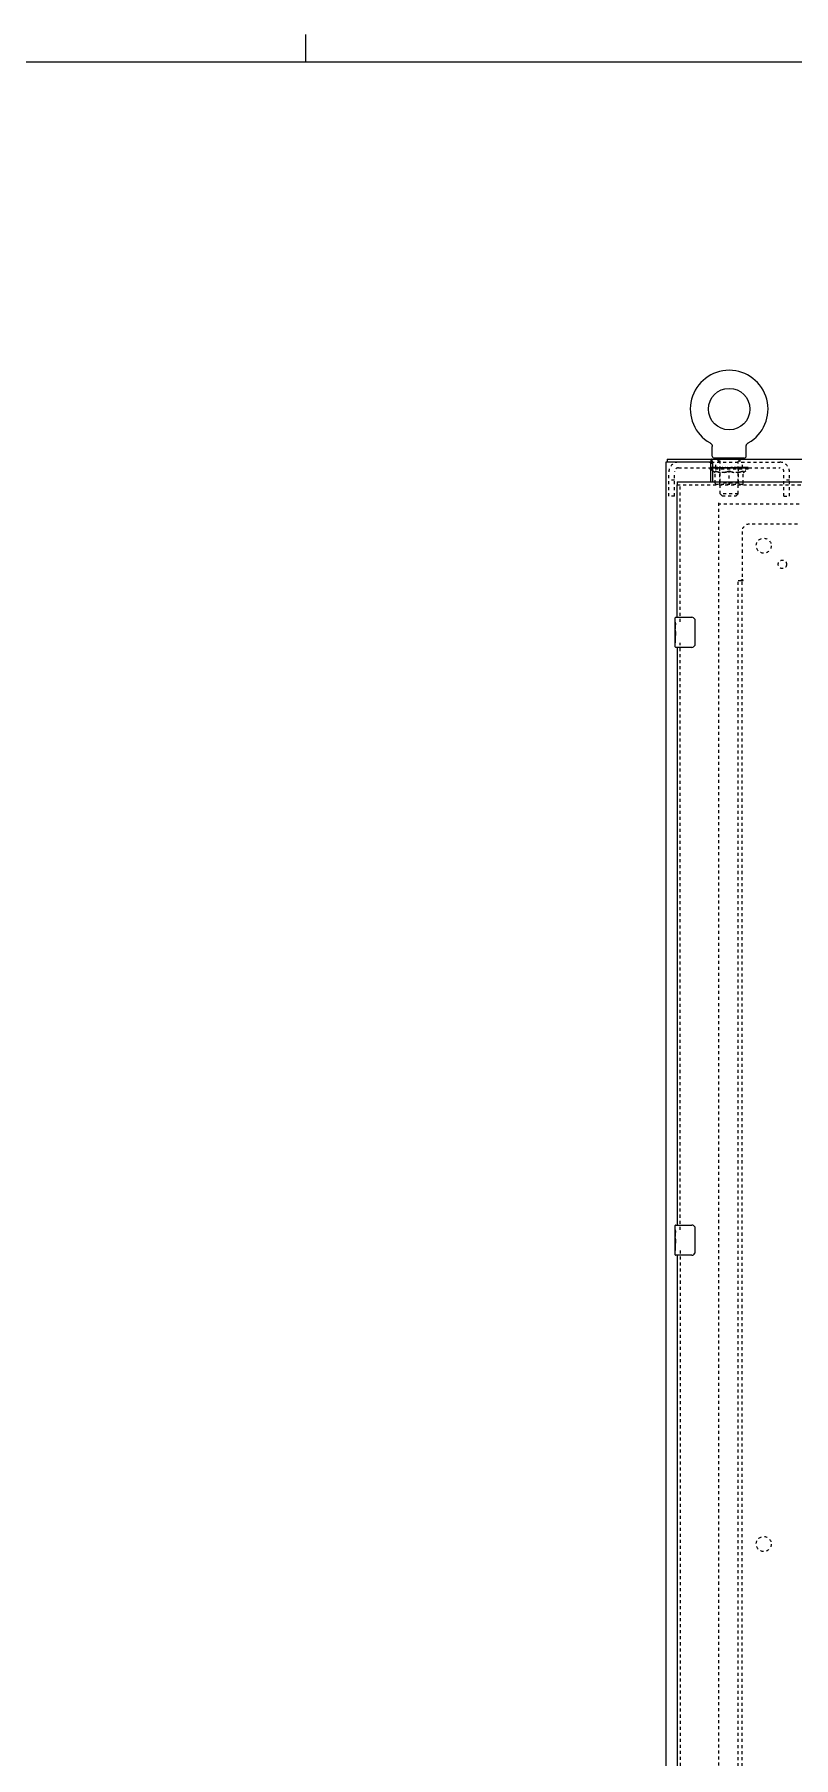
# Model space of a CAD drawing. Header units: inches. Extents: x -15 to 162, y -14 to 102.
# Drawn here: x 22.6 to 47.7, y 44.4 to 101.6 of the extents above; entities that cross this region are included whole.
import ezdxf
from ezdxf.enums import TextEntityAlignment as Align

# ---------------------------------------------------------------- set-up
doc = ezdxf.new("R2010")
doc.units = ezdxf.units.IN
doc.header["$MEASUREMENT"] = 0
doc.linetypes.add('HIDDEN', pattern=[0.2, 0.1, -0.1])
for name, color, linetype in [('ATTRIBUTE', 3, 'Continuous'), ('DEFAULT_2', 8, 'HIDDEN'), ('SECONDARY_OR_LEFT_DOOR_ASSEMBLY', 7, 'Continuous'), ('SUBPANEL', 7, 'Continuous'), ('TITLE BLOCK', 8, 'Continuous')]:
    doc.layers.add(name, color=color, linetype=linetype)

# ---------------------------------------------------------------- blocks, each defined once
blk = doc.blocks.new('*U15')
at = {"layer": 'TITLE BLOCK'}
for p, q in [((8.801, 0), (8.801, 0.176)), ((0, 0), (33.98, 0))]:
    blk.add_line(p, q, dxfattribs=at)
at = {"layer": 'ATTRIBUTE'}
for tag, height, p in [('DESDATE', 0.138, (29.855, -20.363)), ('DESCRIPTION1', 0.138, (29.029, -20.894)), ('DESCRIPTION2', 0.138, (29.029, -21.117)), ('SHEET', 0.22, (26.554, -21.287)), ('MACHNAME1', 0.138, (29.029, -21.614)), ('DRAWINGNUM', 0.22, (32.33, -21.7)), ('MACHNAME2', 0.138, (29.029, -21.837))]:
    blk.add_attdef(tag, text='', height=height, dxfattribs=at).set_placement(p, align=Align.MIDDLE)
blk.add_attdef('TOTAL', text='', height=0.22, dxfattribs=at).set_placement((26.554, -21.837), align=Align.MIDDLE_CENTER)
blk = doc.blocks.new('ENCLOSURE')
at = {"color": 7, "linetype": 'Continuous'}
for p, q in [((43.539, 87.491), (43.539, 87.387)), ((43.539, 87.491), (104.435, 87.491)), ((44.956, 88.03), (44.96, 88.027)), ((44.956, 88.03), (44.956, 88.03)), ((44.957, 88.029), (44.959, 88.028)), ((44.96, 88.027), (44.964, 88.024)), ((44.964, 88.024), (44.969, 88.021)), ((44.969, 88.021), (44.973, 88.018)), ((44.973, 88.018), (44.977, 88.015)), ((44.977, 88.015), (44.981, 88.012)), ((44.98, 88.012), (44.984, 88.008)), ((44.984, 88.009), (44.988, 88.005)), ((44.988, 88.005), (44.991, 88.001)), ((44.991, 88.001), (44.995, 87.997)), ((44.994, 87.387), (44.994, 87.491)), ((44.995, 87.997), (44.998, 87.993)), ((44.998, 87.994), (45.001, 87.989)), ((45.001, 87.99), (45.004, 87.985)), ((45.004, 87.985), (45.007, 87.981)), ((45.007, 87.981), (45.009, 87.977)), ((45.009, 87.977), (45.012, 87.972)), ((45.012, 87.972), (45.014, 87.968)), ((45.014, 87.968), (45.016, 87.963)), ((45.016, 87.963), (45.018, 87.958)), ((45.018, 87.958), (45.02, 87.954)), ((45.02, 87.954), (45.022, 87.949)), ((45.022, 87.949), (45.023, 87.944)), ((45.023, 87.944), (45.024, 87.939)), ((45.024, 87.939), (45.026, 87.934)), ((45.025, 87.934), (45.026, 87.929)), ((45.026, 87.929), (45.027, 87.924)), ((45.027, 87.924), (45.028, 87.919)), ((45.029, 87.59), (45.029, 87.905)), ((45.091, 87.521), (45.091, 87.491)), ((46.091, 87.521), (45.091, 87.521)), ((46.091, 87.521), (46.091, 87.491)), ((46.154, 87.919), (46.155, 87.924)), ((46.154, 87.914), (46.154, 87.919)), ((46.154, 87.909), (46.154, 87.914)), ((46.154, 87.909), (46.154, 87.914)), ((46.154, 87.905), (46.154, 87.909)), ((46.154, 87.59), (46.154, 87.905)), ((46.155, 87.924), (46.156, 87.929)), ((46.156, 87.929), (46.157, 87.934)), ((46.157, 87.934), (46.158, 87.939)), ((46.158, 87.939), (46.159, 87.944)), ((46.159, 87.944), (46.161, 87.949)), ((46.161, 87.949), (46.162, 87.954)), ((46.162, 87.954), (46.164, 87.958)), ((46.164, 87.958), (46.166, 87.963)), ((46.166, 87.963), (46.168, 87.968)), ((46.168, 87.968), (46.171, 87.972)), ((46.17, 87.972), (46.173, 87.977)), ((46.173, 87.977), (46.176, 87.981)), ((46.176, 87.981), (46.178, 87.985)), ((46.178, 87.985), (46.181, 87.99)), ((46.181, 87.989), (46.184, 87.994)), ((46.184, 87.993), (46.188, 87.997)), ((46.188, 87.997), (46.191, 88.001)), ((46.191, 88.001), (46.194, 88.005)), ((46.194, 88.005), (46.198, 88.009)), ((46.198, 88.008), (46.202, 88.012)), ((46.202, 88.012), (46.206, 88.015)), ((46.206, 88.015), (46.21, 88.018)), ((46.209, 88.018), (46.214, 88.021)), ((46.214, 88.021), (46.218, 88.024)), ((46.218, 88.024), (46.222, 88.027)), ((46.218, 88.024), (46.219, 88.025)), ((46.222, 88.027), (46.226, 88.03)), ((46.224, 88.028), (46.225, 88.029)), ((46.226, 88.03), (46.226, 88.03)), ((44.987, 87.2), (45.04, 87.2)), ((44.987, 87.161), (45.04, 87.161)), ((45.04, 87.103), (44.987, 87.141)), ((45.04, 87.395), (45.04, 86.741))]:
    blk.add_line(p, q, dxfattribs=at)
at = {"color": 3, "linetype": 'Continuous'}
for p, q in [((43.487, 87.387), (43.487, 15.595)), ((44.994, 87.387), (43.487, 87.387)), ((44.987, 86.741), (44.987, 87.325))]:
    blk.add_line(p, q, dxfattribs=at)
at = {"color": 7, "linetype": 'Continuous'}
for points in [[(45.026, 87.441), (45.024, 87.446), (45.023, 87.451), (45.022, 87.456), (45.02, 87.461), (45.019, 87.466), (45.017, 87.47), (45.016, 87.474), (45.014, 87.477), (45.012, 87.48), (45.01, 87.483), (45.008, 87.486), (45.006, 87.488), (45.003, 87.489), (45.001, 87.49), (44.999, 87.491), (44.996, 87.491), (44.994, 87.491)], [(45.028, 87.919), (45.028, 87.914), (45.029, 87.909), (45.029, 87.905)], [(45.04, 87.395), (45.038, 87.397), (45.037, 87.4), (45.036, 87.403), (45.034, 87.407), (45.033, 87.411), (45.031, 87.416), (45.03, 87.42), (45.029, 87.425), (45.028, 87.431), (45.026, 87.441)]]:
    blk.add_lwpolyline(points, dxfattribs=at)
at = {"color": 3, "linetype": 'Continuous'}
for points in [[(45.01, 87.369), (45.009, 87.371), (45.008, 87.374), (45.007, 87.376), (45.006, 87.379), (45.004, 87.381), (45.003, 87.383), (45.001, 87.384), (45, 87.386), (44.998, 87.386), (44.997, 87.387), (44.995, 87.387), (44.994, 87.387)], [(45.04, 87.332), (45.038, 87.332), (45.035, 87.333), (45.033, 87.333), (45.031, 87.335), (45.029, 87.336), (45.027, 87.338), (45.025, 87.34), (45.023, 87.342), (45.022, 87.344), (45.02, 87.346), (45.019, 87.349), (45.017, 87.351), (45.016, 87.354), (45.015, 87.357), (45.013, 87.36), (45.012, 87.363), (45.01, 87.369)]]:
    blk.add_lwpolyline(points, dxfattribs=at)
at = {"color": 7, "linetype": 'Continuous'}
blk.add_circle((45.591, 89.149), 0.688, dxfattribs=at)
for centre, radius, start, end in [((45.591, 89.149), 1.288, 299.5053, 240.4947), ((45.098, 87.59), 0.069, 180, 265), ((46.085, 87.59), 0.069, 275, 0)]:
    blk.add_arc(centre, radius, start, end, dxfattribs=at)
at = {"color": 3, "linetype": 'Continuous'}
blk.add_arc((44.924, 87.325), 0.0625, 0, 90, dxfattribs=at)
at = {"layer": 'DEFAULT_2', "color": 8, "linetype": 'HIDDEN'}
for p, q in [((44.956, 88.03), (44.956, 88.03)), ((44.963, 88.025), (44.964, 88.024)), ((45.226, 87.431), (45.226, 87.511)), ((45.279, 87.521), (45.279, 87.491)), ((45.904, 87.521), (45.904, 87.491)), ((45.956, 87.431), (45.956, 87.511)), ((43.591, 86.262), (43.591, 87.07)), ((43.778, 86.262), (43.778, 87.07)), ((43.908, 87.2), (44.987, 87.2)), ((44.958, 87.161), (44.958, 87.207)), ((44.987, 87.141), (44.958, 87.161)), ((44.987, 87.161), (44.958, 87.161)), ((44.967, 87.201), (44.967, 87.207)), ((44.976, 87.198), (44.976, 87.201)), ((44.976, 87.198), (46.206, 87.198)), ((44.985, 87.198), (44.985, 87.201)), ((44.986, 87.198), (44.986, 87.201)), ((44.994, 87.387), (47.274, 87.387)), ((44.996, 87.201), (44.996, 87.207)), ((45.012, 87.198), (45.012, 87.201)), ((45.014, 87.198), (45.014, 87.201)), ((45.04, 87.2), (47.274, 87.2)), ((46.224, 87.161), (45.04, 87.161)), ((45.117, 87.049), (45.04, 87.103)), ((45.043, 87.201), (45.043, 87.207)), ((45.057, 87.198), (45.057, 87.201)), ((45.06, 87.198), (45.06, 87.201)), ((45.264, 87.201), (45.063, 87.201)), ((45.106, 87.201), (45.106, 87.207)), ((45.107, 87.198), (45.107, 87.201)), ((45.108, 87.198), (45.108, 87.201)), ((45.111, 87.198), (45.111, 87.201)), ((45.117, 87.049), (45.128, 87.049)), ((45.118, 87.198), (45.118, 87.201)), ((45.118, 87.198), (45.118, 87.201)), ((45.122, 87.198), (45.122, 87.201)), ((45.125, 87.198), (45.125, 87.202)), ((45.128, 86.686), (45.128, 87.093)), ((45.129, 87.198), (45.129, 87.201)), ((45.144, 87.198), (45.144, 87.201)), ((45.154, 87.2), (45.154, 87.387)), ((45.162, 87.198), (45.162, 87.203)), ((45.162, 87.198), (45.162, 87.201)), ((45.183, 87.198), (45.183, 87.201)), ((45.183, 87.198), (45.183, 87.201)), ((45.184, 87.201), (45.184, 87.207)), ((45.194, 87.198), (45.194, 87.201)), ((45.198, 87.198), (45.198, 87.201)), ((45.207, 87.198), (45.207, 87.201)), ((45.218, 87.198), (45.218, 87.205)), ((45.234, 87.198), (45.234, 87.201)), ((45.296, 87.421), (45.236, 87.421)), ((45.237, 87.198), (45.237, 87.201)), ((45.264, 87.198), (45.264, 87.201)), ((45.331, 87.201), (45.269, 87.201)), ((45.45, 87.049), (45.27, 87.049)), ((45.274, 87.201), (45.274, 87.207)), ((45.278, 86.689), (45.278, 87.158)), ((45.281, 87.198), (45.281, 87.201)), ((45.286, 87.198), (45.286, 87.201)), ((45.291, 86.34), (45.291, 87.411)), ((45.292, 87.198), (45.292, 87.206)), ((45.296, 87.198), (45.296, 87.201)), ((45.307, 87.198), (45.307, 87.201)), ((45.331, 87.198), (45.331, 87.201)), ((45.406, 87.201), (45.347, 87.201)), ((45.367, 87.198), (45.367, 87.201)), ((45.374, 87.201), (45.374, 87.207)), ((45.378, 87.198), (45.378, 87.201)), ((45.381, 87.198), (45.381, 87.207)), ((45.383, 87.198), (45.383, 87.201)), ((45.391, 87.198), (45.391, 87.201)), ((45.406, 87.198), (45.406, 87.201)), ((45.487, 87.201), (45.432, 87.201)), ((45.445, 87.198), (45.445, 87.201)), ((45.477, 87.201), (45.591, 87.207)), ((45.481, 87.201), (45.481, 87.207)), ((45.482, 87.207), (45.481, 87.207)), ((45.482, 87.201), (45.482, 87.207)), ((45.482, 87.198), (45.482, 87.201)), ((45.486, 87.198), (45.486, 87.201)), ((45.487, 87.198), (45.487, 87.201)), ((45.487, 87.198), (45.487, 87.201)), ((45.57, 87.201), (45.522, 87.201)), ((45.528, 87.198), (45.528, 87.201)), ((45.57, 87.198), (45.57, 87.201)), ((45.589, 87.201), (45.588, 87.201)), ((45.588, 87.198), (45.588, 87.201)), ((45.589, 87.198), (45.589, 87.201)), ((45.591, 87.201), (45.591, 87.207)), ((45.591, 86.649), (45.591, 87.093)), ((45.594, 87.198), (45.594, 87.201)), ((45.594, 87.198), (45.594, 87.201)), ((45.594, 87.201), (45.594, 87.201)), ((45.596, 87.201), (45.66, 87.201)), ((45.612, 87.198), (45.612, 87.201)), ((45.628, 87.201), (45.628, 87.205)), ((45.628, 87.205), (45.706, 87.201)), ((45.649, 87.201), (45.649, 87.204)), ((45.655, 87.198), (45.655, 87.201)), ((45.695, 87.198), (45.695, 87.201)), ((45.696, 87.198), (45.696, 87.201)), ((45.696, 87.201), (45.75, 87.201)), ((45.697, 87.198), (45.697, 87.201)), ((45.701, 87.201), (45.701, 87.207)), ((45.701, 87.201), (45.701, 87.207)), ((45.701, 87.207), (45.701, 87.207)), ((45.701, 87.198), (45.701, 87.201)), ((45.912, 87.049), (45.732, 87.049)), ((45.737, 87.198), (45.737, 87.201)), ((45.776, 87.198), (45.776, 87.201)), ((45.776, 87.201), (45.835, 87.201)), ((45.791, 87.198), (45.791, 87.201)), ((45.799, 87.198), (45.799, 87.201)), ((45.802, 87.198), (45.802, 87.207)), ((45.804, 87.198), (45.804, 87.201)), ((45.808, 87.201), (45.808, 87.207)), ((45.815, 87.198), (45.815, 87.201)), ((45.851, 87.198), (45.851, 87.201)), ((45.851, 87.201), (45.913, 87.201)), ((45.875, 87.198), (45.875, 87.201)), ((45.946, 87.421), (45.886, 87.421)), ((45.886, 87.198), (45.886, 87.201)), ((45.89, 87.198), (45.89, 87.206)), ((45.891, 86.34), (45.891, 87.411)), ((45.896, 87.198), (45.896, 87.201)), ((45.901, 87.198), (45.901, 87.201)), ((45.904, 86.689), (45.904, 87.158)), ((45.908, 87.201), (45.908, 87.207)), ((45.918, 87.198), (45.918, 87.201)), ((45.918, 87.201), (46.119, 87.201)), ((45.945, 87.198), (45.945, 87.201)), ((45.948, 87.198), (45.948, 87.201)), ((45.964, 87.198), (45.964, 87.205)), ((45.975, 87.198), (45.975, 87.201)), ((45.984, 87.198), (45.984, 87.201)), ((45.988, 87.198), (45.988, 87.201)), ((45.998, 87.201), (45.998, 87.207)), ((46, 87.198), (46, 87.201)), ((46, 87.198), (46, 87.201)), ((46.02, 87.198), (46.02, 87.203)), ((46.02, 87.198), (46.02, 87.201)), ((46.029, 87.2), (46.029, 87.387)), ((46.039, 87.198), (46.039, 87.201)), ((46.053, 87.198), (46.053, 87.201)), ((46.055, 86.686), (46.055, 87.093)), ((46.055, 87.049), (46.065, 87.049)), ((46.057, 87.198), (46.057, 87.202)), ((46.06, 87.198), (46.06, 87.201)), ((46.064, 87.198), (46.064, 87.201)), ((46.064, 87.198), (46.064, 87.201)), ((46.065, 87.049), (46.224, 87.161)), ((46.071, 87.198), (46.071, 87.201)), ((46.074, 87.198), (46.074, 87.201)), ((46.075, 87.198), (46.075, 87.201)), ((46.076, 87.201), (46.076, 87.207)), ((46.122, 87.198), (46.122, 87.201)), ((46.125, 87.198), (46.125, 87.201)), ((46.14, 87.201), (46.14, 87.207)), ((46.168, 87.198), (46.168, 87.201)), ((46.17, 87.198), (46.17, 87.201)), ((46.186, 87.201), (46.186, 87.207)), ((46.196, 87.198), (46.196, 87.201)), ((46.197, 87.198), (46.197, 87.201)), ((46.206, 87.198), (46.206, 87.201)), ((46.215, 87.201), (46.215, 87.207)), ((46.224, 87.161), (46.224, 87.207)), ((47.404, 86.262), (47.404, 87.07)), ((47.591, 86.262), (47.591, 87.07)), ((43.778, 86.792), (43.591, 86.792)), ((46.017, 86.649), (45.165, 86.649)), ((45.278, 86.689), (45.239, 86.649)), ((45.904, 86.689), (45.278, 86.689)), ((45.36, 86.271), (45.291, 86.34)), ((45.891, 86.34), (45.291, 86.34)), ((45.822, 86.271), (45.891, 86.34)), ((45.904, 86.689), (45.944, 86.649)), ((47.591, 86.792), (47.404, 86.792)), ((43.778, 86.262), (43.591, 86.262)), ((45.237, 86.043), (45.237, 16.939)), ((71.716, 85.991), (45.237, 85.991)), ((45.36, 86.271), (45.822, 86.271)), ((47.404, 86.262), (47.591, 86.262))]:
    blk.add_line(p, q, dxfattribs=at)
for points in [[(45.128, 87.093), (45.153, 87.083), (45.179, 87.074), (45.204, 87.066), (45.228, 87.059), (45.253, 87.054), (45.277, 87.049)], [(45.27, 87.049), (45.247, 87.054), (45.223, 87.06), (45.2, 87.066), (45.176, 87.074), (45.152, 87.082), (45.128, 87.092)], [(45.44, 87.049), (45.465, 87.054), (45.49, 87.059), (45.515, 87.066), (45.54, 87.074), (45.565, 87.083), (45.591, 87.093)], [(45.591, 87.091), (45.567, 87.082), (45.543, 87.073), (45.519, 87.066), (45.496, 87.059), (45.473, 87.054), (45.45, 87.049)], [(45.591, 87.093), (45.617, 87.083), (45.643, 87.074), (45.668, 87.066), (45.693, 87.059), (45.717, 87.054), (45.742, 87.049)], [(45.732, 87.049), (45.709, 87.054), (45.686, 87.059), (45.662, 87.066), (45.639, 87.073), (45.615, 87.082), (45.591, 87.091)], [(45.905, 87.049), (45.929, 87.054), (45.954, 87.059), (45.979, 87.066), (46.004, 87.074), (46.029, 87.083), (46.055, 87.093)], [(46.055, 87.092), (46.03, 87.082), (46.006, 87.074), (45.982, 87.066), (45.959, 87.059), (45.935, 87.054), (45.912, 87.049)]]:
    blk.add_lwpolyline(points, dxfattribs=at)
for centre, radius, start, end in [((45.098, 87.59), 0.069, 265, 270), ((45.216, 87.511), 0.01, 0, 90), ((45.966, 87.511), 0.01, 90, 180), ((46.085, 87.59), 0.069, 270, 275), ((43.908, 87.07), 0.317, 90, 180), ((43.908, 87.07), 0.13, 90, 180), ((45.236, 87.431), 0.01, 180, 270), ((45.239, 87.158), 0.0398, 0, 90), ((45.281, 87.411), 0.01, 0, 90), ((45.901, 87.411), 0.01, 90, 180), ((45.944, 87.158), 0.0398, 90, 180), ((45.946, 87.431), 0.01, 270, 0), ((47.274, 87.07), 0.317, 0, 90), ((47.274, 87.07), 0.13, 0, 90), ((45.165, 86.686), 0.0371, 180, 270), ((46.017, 86.686), 0.0371, 270, 0)]:
    blk.add_arc(centre, radius, start, end, dxfattribs=at)
for centre, major_axis, ratio, start_param, end_param in [((45.591, 87.207), (0.633, 0.007), 0.05963, 2.96643, 3.140963), ((44.938, 87.196), (0.198, 0), 0.060556, 6.713838, 7.753689), ((45.591, 87.207), (0.633, 0), 0.060556, 3.141593, 3.316126), ((44.938, 87.189), (0.198, 0.002), 0.05963, 1.376596, 1.469874), ((45.591, 87.207), (0.633, 0.013), 0.05688, 9.07453, 9.249063), ((44.914, 87.196), (0.198, 0.002), 0.05963, 6.538676, 7.578526), ((44.982, 87.196), (0.198, -0.002), 0.05963, 6.889, 7.928851), ((45.591, 87.207), (0.633, -0.007), 0.05963, 3.316755, 3.491288), ((44.982, 87.189), (0.198, 0), 0.060556, 1.551758, 1.645036), ((44.914, 87.189), (0.198, 0.004), 0.05688, 1.20151, 1.294789), ((44.983, 87.191), (0.164, 0.002), 0.05963, 7.348414, 7.897461), ((44.964, 87.191), (0.164, 0.003), 0.05688, 7.173328, 7.722375), ((45.022, 87.191), (0.164, 0), 0.060556, 7.523576, 8.072623), ((45.591, 87.207), (0.633, 0.019), 0.052395, 8.899588, 9.074121), ((44.91, 87.196), (0.198, 0.004), 0.05688, 6.36359, 7.403441), ((45.045, 87.196), (0.198, -0.004), 0.05688, 7.064085, 8.103936), ((45.591, 87.207), (0.633, -0.013), 0.05688, 3.49184, 3.666373), ((45.045, 87.189), (0.198, -0.002), 0.05963, 1.72692, 1.820198), ((44.91, 87.189), (0.198, 0.006), 0.052395, 1.026568, 1.119847), ((44.963, 87.191), (0.164, 0.005), 0.052395, 6.998386, 7.547434), ((45.077, 87.191), (0.164, -0.002), 0.05963, 7.698738, 8.247785), ((45.591, 87.207), (0.633, 0.025), 0.046319, 2.441654, 2.616187), ((45.124, 87.196), (0.198, -0.006), 0.052395, 0.955842, 1.995693), ((44.927, 87.196), (0.198, 0.006), 0.052395, -0.094537, 0.945314), ((45.591, 87.207), (0.633, -0.019), 0.052395, -2.616403, -2.44187), ((45.124, 87.189), (0.198, -0.004), 0.05688, 1.902006, 1.995284), ((44.927, 87.189), (0.198, 0.008), 0.046319, 0.851819, 0.945098), ((44.981, 87.191), (0.164, 0.006), 0.046319, 0.540452, 1.089499), ((45.148, 87.191), (0.164, -0.003), 0.05688, 1.590638, 2.139686), ((45.591, 87.207), (0.633, 0.029), 0.038841, 2.267123, 2.441656), ((45.218, 87.196), (0.198, -0.008), 0.046319, 1.130591, 2.170442), ((44.964, 87.196), (0.198, 0.008), 0.046319, -0.269286, 0.770565), ((45.591, 87.207), (0.633, -0.025), 0.046319, -2.441654, -2.267121), ((45.218, 87.189), (0.198, -0.006), 0.052395, 2.076947, 2.170226), ((44.964, 87.189), (0.198, 0.009), 0.038841, 0.677289, 0.770567), ((45.018, 87.191), (0.164, 0.008), 0.038841, 0.365921, 0.914969), ((45.233, 87.191), (0.164, -0.005), 0.052395, 1.76558, 2.314627), ((45.591, 87.207), (0.633, 0.033), 0.030195, 2.09281, 2.267343), ((45.322, 87.196), (0.198, -0.009), 0.038841, 1.305122, 2.344973), ((45.02, 87.196), (0.198, 0.009), 0.038841, -0.443817, 0.596034), ((45.591, 87.207), (0.633, -0.029), 0.038841, -2.267123, -2.092591), ((45.322, 87.189), (0.198, -0.008), 0.046319, 2.251696, 2.344975), ((45.02, 87.189), (0.198, 0.01), 0.030195, 0.502975, 0.596254), ((45.073, 87.191), (0.164, 0.009), 0.030195, 0.191608, 0.740655), ((45.328, 87.191), (0.164, -0.006), 0.046319, 1.940329, 2.489376), ((45.094, 87.196), (0.198, 0.01), 0.030195, -0.61813, 0.421721), ((45.591, 87.207), (0.633, 0.036), 0.020645, 1.918687, 2.09322), ((45.435, 87.196), (0.198, -0.01), 0.030195, 1.479435, 2.519286), ((45.591, 87.207), (0.633, -0.033), 0.030195, -2.09281, -1.918277), ((45.435, 87.189), (0.198, -0.009), 0.038841, 2.426227, 2.519505), ((45.094, 87.189), (0.198, 0.011), 0.020645, 0.328852, 0.422131), ((45.143, 87.191), (0.164, 0.009), 0.020645, 0.017485, 0.566532), ((45.432, 87.191), (0.164, -0.008), 0.038841, 2.11486, 2.663907), ((45.182, 87.196), (0.198, 0.011), 0.020645, -0.792253, 0.247598), ((45.591, 87.207), (0.633, 0.038), 0.010478, 1.744704, 1.919237), ((45.553, 87.196), (0.198, -0.011), 0.020645, 1.653558, 2.693409), ((45.591, 87.207), (0.633, -0.036), 0.020645, -1.918687, -1.744154), ((45.553, 87.189), (0.198, -0.01), 0.030195, 2.60054, 2.693819), ((45.182, 87.189), (0.198, 0.012), 0.010478, 0.154869, 0.248148), ((45.226, 87.191), (0.164, 0.01), 0.010478, 6.126688, 6.675735), ((45.54, 87.191), (0.164, -0.009), 0.030195, 2.289173, 2.83822), ((45.284, 87.196), (0.198, 0.012), 0.010478, -0.966236, -0.000846), ((45.672, 87.196), (0.198, -0.012), 0.010478, 1.827541, 2.867392), ((45.591, 87.207), (0.633, -0.038), 0.010478, -1.744704, -1.563007), ((45.672, 87.189), (0.198, -0.011), 0.020645, 2.774664, 2.867942), ((45.65, 87.191), (0.164, -0.009), 0.020645, 2.463296, 3.012344), ((45.51, 87.196), (0.198, 0.012), 0.010478, 0.274201, 1.314052), ((45.424, 87.191), (0.164, 0.01), 0.010478, -0.000483, 0.504314), ((45.394, 87.189), (0.198, 0.012), 0.010478, 0.099668, 0.192946), ((45.591, 87.207), (0.633, 0.038), 0.010478, -1.571421, -1.396888), ((45.788, 87.189), (0.198, -0.012), 0.010478, 2.74231, 2.948646), ((45.758, 87.191), (0.164, -0.01), 0.010478, 2.637279, 3.14189), ((45.629, 87.196), (0.198, 0.011), 0.020645, 0.448184, 1.488034), ((45.532, 87.191), (0.164, 0.009), 0.020645, 0.129249, 0.678296), ((45.51, 87.189), (0.198, 0.011), 0.020645, 0.273651, 0.366929), ((45.591, 87.207), (0.633, 0.036), 0.020645, -1.397439, -1.222906), ((45.899, 87.196), (0.198, -0.012), 0.010478, -3.140747, -2.175357), ((45.591, 87.207), (0.633, -0.038), 0.010478, 1.222355, 1.396888), ((45.747, 87.196), (0.198, 0.01), 0.030195, 0.622307, 1.662158), ((45.642, 87.191), (0.164, 0.009), 0.030195, 0.303372, 0.852419), ((45.956, 87.191), (0.164, -0.01), 0.010478, 2.749043, 3.29809), ((46, 87.196), (0.198, -0.011), 0.020645, 2.893995, 3.933846), ((45.629, 87.189), (0.198, 0.01), 0.030195, 0.447774, 0.541052), ((46, 87.189), (0.198, -0.012), 0.010478, 2.893445, 2.986723), ((45.86, 87.196), (0.198, 0.009), 0.038841, 0.79662, 1.836471), ((45.591, 87.207), (0.633, 0.033), 0.030195, -1.223315, -1.048783), ((45.591, 87.207), (0.633, -0.036), 0.020645, 1.048373, 1.222906), ((45.75, 87.191), (0.164, 0.008), 0.038841, 0.477686, 1.026733), ((46.039, 87.191), (0.164, -0.009), 0.020645, 2.57506, 3.124108), ((46.088, 87.196), (0.198, -0.01), 0.030195, 2.719872, 3.759723), ((45.965, 87.196), (0.198, 0.008), 0.046319, 0.971151, 2.011002), ((45.747, 87.189), (0.198, 0.009), 0.038841, 0.622087, 0.715366), ((46.088, 87.189), (0.198, -0.011), 0.020645, 2.719462, 2.812741), ((45.591, 87.207), (0.633, 0.029), 0.038841, -1.049002, -0.874469), ((45.591, 87.207), (0.633, -0.033), 0.030195, 0.87425, 1.048783), ((45.854, 87.191), (0.164, 0.006), 0.046319, 0.652216, 1.201263), ((46.058, 87.196), (0.198, 0.006), 0.052395, 1.1459, 2.185751), ((46.11, 87.191), (0.164, -0.009), 0.030195, 2.400937, 2.949985), ((46.162, 87.196), (0.198, -0.009), 0.038841, 2.545558, 3.585409), ((45.949, 87.191), (0.164, 0.005), 0.052395, 0.826965, 1.376012), ((45.86, 87.189), (0.198, 0.008), 0.046319, 0.796618, 0.889896), ((46.162, 87.189), (0.198, -0.01), 0.030195, 2.545339, 2.638617), ((46.137, 87.196), (0.198, 0.004), 0.05688, 1.320842, 2.360692), ((45.591, 87.207), (0.633, 0.025), 0.046319, -0.874471, -0.699939), ((45.591, 87.207), (0.633, -0.029), 0.038841, 0.699936, 0.874469), ((46.218, 87.196), (0.198, -0.008), 0.046319, 2.371028, 3.410879), ((46.164, 87.191), (0.164, -0.008), 0.038841, 2.226624, 2.775671), ((46.2, 87.196), (0.198, 0.002), 0.05963, 1.495927, 2.535778), ((46.034, 87.191), (0.164, 0.003), 0.05688, 1.001907, 1.550954), ((46.255, 87.196), (0.198, -0.006), 0.052395, 2.196279, 3.23613), ((45.965, 87.189), (0.198, 0.006), 0.052395, 0.971367, 1.064645), ((46.201, 87.191), (0.164, -0.006), 0.046319, 2.052093, 2.601141), ((46.244, 87.196), (0.198, 0), 0.060556, 1.671089, 2.71094), ((46.218, 87.189), (0.198, -0.009), 0.038841, 2.371026, 2.464304), ((46.272, 87.196), (0.198, -0.004), 0.05688, 2.021337, 3.061188), ((45.591, 87.207), (0.633, 0.019), 0.052395, -0.699723, -0.52519), ((45.591, 87.207), (0.633, -0.025), 0.046319, 0.525406, 0.699939), ((46.268, 87.196), (0.198, -0.002), 0.05963, 1.846251, 2.886102), ((46.105, 87.191), (0.164, 0.002), 0.05963, 1.176993, 1.72604), ((46.219, 87.191), (0.164, -0.005), 0.052395, 1.877344, 2.426392), ((46.161, 87.191), (0.164, 0), 0.060556, 1.352155, 1.901202), ((46.219, 87.191), (0.164, -0.003), 0.05688, 1.702402, 2.25145), ((46.199, 87.191), (0.164, -0.002), 0.05963, 1.527317, 2.076364), ((46.058, 87.189), (0.198, 0.004), 0.05688, 1.146309, 1.239587), ((46.255, 87.189), (0.198, -0.008), 0.046319, 2.196495, 2.289773), ((45.591, 87.207), (0.633, 0.013), 0.05688, -0.524781, -0.350248), ((45.591, 87.207), (0.633, -0.019), 0.052395, 0.350657, 0.52519), ((46.137, 87.189), (0.198, 0.002), 0.05963, 1.321394, 1.414673), ((46.272, 87.189), (0.198, -0.006), 0.052395, 2.021746, 2.115024), ((45.591, 87.207), (0.633, 0.007), 0.05963, -0.349695, -0.175162), ((45.591, 87.207), (0.633, -0.013), 0.05688, 0.175715, 0.350248), ((46.2, 87.189), (0.198, 0), 0.060556, 1.496556, 1.589835), ((46.268, 87.189), (0.198, -0.004), 0.05688, 1.846804, 1.940083), ((46.244, 87.189), (0.198, -0.002), 0.05963, 1.671719, 1.764997), ((45.591, 87.207), (0.633, 0), 0.060556, -0.174533, 0), ((45.591, 87.207), (0.633, -0.007), 0.05963, 0.000629, 0.175162)]:
    blk.add_ellipse(centre, major_axis=major_axis, ratio=ratio, start_param=start_param, end_param=end_param, dxfattribs=at)
at = {"layer": 'SECONDARY_OR_LEFT_DOOR_ASSEMBLY', "color": 7, "linetype": 'Continuous'}
for p, q in [((43.862, 86.741), (43.862, 86.637)), ((43.802, 82.081), (43.802, 82.226)), ((43.802, 81.823), (43.802, 82.08)), ((43.808, 82.024), (43.802, 82.024)), ((43.802, 81.857), (43.809, 81.857)), ((43.802, 81.256), (43.802, 81.82)), ((43.804, 81.794), (43.802, 81.794)), ((43.809, 81.857), (43.809, 81.993)), ((43.817, 82.241), (44.357, 82.241)), ((44.457, 82.141), (44.457, 81.341)), ((43.802, 81.662), (43.808, 81.662)), ((43.802, 81.626), (43.809, 81.626)), ((43.802, 81.563), (43.809, 81.563)), ((43.802, 81.396), (43.809, 81.396)), ((43.809, 81.396), (43.809, 81.626)), ((44.357, 81.241), (43.817, 81.241)), ((43.802, 61.914), (43.802, 62.06)), ((43.802, 61.656), (43.802, 61.913)), ((43.808, 61.858), (43.802, 61.858)), ((43.809, 61.69), (43.809, 61.826)), ((43.817, 62.075), (44.357, 62.075)), ((44.457, 61.975), (44.457, 61.175)), ((43.802, 61.69), (43.809, 61.69)), ((43.802, 61.09), (43.802, 61.654)), ((43.804, 61.627), (43.802, 61.627)), ((43.802, 61.495), (43.808, 61.495)), ((43.802, 61.459), (43.809, 61.459)), ((43.802, 61.396), (43.809, 61.396)), ((43.802, 61.229), (43.809, 61.229)), ((43.809, 61.229), (43.809, 61.459)), ((44.357, 61.075), (43.817, 61.075))]:
    blk.add_line(p, q, dxfattribs=at)
at = {"layer": 'SECONDARY_OR_LEFT_DOOR_ASSEMBLY', "color": 3, "linetype": 'Continuous'}
for p, q in [((43.862, 86.741), (72.425, 86.741)), ((43.862, 82.241), (43.862, 86.637)), ((43.862, 81.241), (43.862, 62.075)), ((43.862, 61.075), (43.862, 41.908))]:
    blk.add_line(p, q, dxfattribs=at)
at = {"layer": 'SECONDARY_OR_LEFT_DOOR_ASSEMBLY', "color": 8, "linetype": 'HIDDEN'}
for p, q in [((43.862, 86.637), (72.425, 86.637)), ((43.966, 82.086), (43.966, 86.637)), ((43.966, 61.92), (43.966, 81.396)), ((43.966, 61.23), (43.966, 41.753))]:
    blk.add_line(p, q, dxfattribs=at)
at = {"layer": 'SECONDARY_OR_LEFT_DOOR_ASSEMBLY', "color": 7, "linetype": 'Continuous'}
for points in [[(43.802, 82.081), (43.802, 82.077), (43.803, 82.072), (43.803, 82.067), (43.805, 82.054)], [(43.802, 81.823), (43.802, 81.815), (43.803, 81.806), (43.803, 81.796)], [(43.803, 81.796), (43.806, 81.762), (43.807, 81.75), (43.808, 81.738), (43.809, 81.725), (43.809, 81.712), (43.809, 81.699), (43.809, 81.687), (43.809, 81.674), (43.808, 81.661), (43.807, 81.649), (43.806, 81.637)], [(43.805, 82.054), (43.806, 82.046), (43.807, 82.038), (43.807, 82.03)], [(43.807, 82.03), (43.808, 82.021), (43.809, 82.012), (43.809, 82.002), (43.809, 81.993)], [(44.45, 82.178), (44.452, 82.172), (44.454, 82.166), (44.455, 82.16), (44.456, 82.154), (44.457, 82.148), (44.457, 82.141)], [(44.457, 81.341), (44.457, 81.335), (44.456, 81.329), (44.455, 81.323), (44.454, 81.317), (44.452, 81.311), (44.45, 81.305)], [(43.802, 61.914), (43.802, 61.91), (43.803, 61.906), (43.803, 61.9), (43.805, 61.887)], [(43.805, 61.887), (43.806, 61.88), (43.807, 61.871), (43.807, 61.863)], [(43.807, 61.863), (43.808, 61.854), (43.809, 61.845), (43.809, 61.836), (43.809, 61.826)], [(44.45, 62.011), (44.452, 62.005), (44.454, 61.999), (44.455, 61.993), (44.456, 61.987), (44.457, 61.981), (44.457, 61.975)], [(43.802, 61.656), (43.802, 61.648), (43.803, 61.639), (43.803, 61.629)], [(43.803, 61.629), (43.806, 61.595), (43.807, 61.583), (43.808, 61.571), (43.809, 61.558), (43.809, 61.546), (43.809, 61.533), (43.809, 61.52), (43.809, 61.507), (43.808, 61.495), (43.807, 61.482), (43.806, 61.47)], [(44.457, 61.175), (44.457, 61.169), (44.456, 61.162), (44.455, 61.156), (44.454, 61.15), (44.452, 61.144), (44.45, 61.139)]]:
    blk.add_lwpolyline(points, dxfattribs=at)
for centre, radius, start, end in [((43.817, 82.226), 0.015, 90, 180), ((44.357, 82.141), 0.1, 21.1999, 90), ((43.817, 81.256), 0.015, 180, 270), ((44.357, 81.341), 0.1, 270, 338.7946), ((43.817, 62.06), 0.015, 90, 180), ((44.357, 61.975), 0.1, 21.1999, 90), ((43.817, 61.09), 0.015, 180, 270), ((44.357, 61.175), 0.1, 270, 338.7946)]:
    blk.add_arc(centre, radius, start, end, dxfattribs=at)
for centre in [(44.065, 81.657), (44.065, 61.491)]:
    blk.add_ellipse(centre, major_axis=(0.263, 0), ratio=0.432808, start_param=-3.141593, end_param=-2.961605, dxfattribs=at)
at = {"layer": 'SUBPANEL', "color": 8, "linetype": 'HIDDEN'}
for p, q in [((47.858, 85.335), (46.268, 85.335)), ((46.018, 85.085), (46.018, 83.496)), ((45.893, 19.523), (45.893, 83.46)), ((45.893, 83.46), (45.98, 83.46)), ((45.98, 83.46), (46.059, 83.46)), ((46.018, 19.523), (46.018, 83.46))]:
    blk.add_line(p, q, dxfattribs=at)
for points in [[(45.98, 83.46), (45.982, 83.462), (45.984, 83.463), (45.986, 83.465), (45.988, 83.467), (45.99, 83.468), (45.992, 83.47), (45.993, 83.471), (45.995, 83.473), (45.997, 83.474), (45.998, 83.476), (46, 83.477), (46.001, 83.479)], [(46.001, 83.479), (46.004, 83.482), (46.006, 83.484), (46.008, 83.486), (46.01, 83.487), (46.012, 83.489), (46.013, 83.491), (46.015, 83.493), (46.017, 83.494), (46.018, 83.496)], [(46.033, 83.485), (46.031, 83.487), (46.028, 83.488), (46.026, 83.49), (46.024, 83.491), (46.022, 83.493), (46.02, 83.494), (46.018, 83.496)], [(46.059, 83.46), (46.059, 83.462), (46.058, 83.464), (46.057, 83.465), (46.056, 83.467), (46.055, 83.469), (46.054, 83.47), (46.052, 83.472), (46.051, 83.473), (46.049, 83.475), (46.048, 83.476), (46.046, 83.477), (46.044, 83.479), (46.042, 83.48), (46.04, 83.481), (46.038, 83.483), (46.033, 83.485)]]:
    blk.add_lwpolyline(points, dxfattribs=at)
for centre, radius in [((46.737, 84.616), 0.25), ((47.356, 83.998), 0.141), ((46.737, 51.491), 0.25)]:
    blk.add_circle(centre, radius, dxfattribs=at)
blk.add_arc((46.268, 85.085), 0.25, 90, 180, dxfattribs=at)

msp = doc.modelspace()

# ---------------------------------------------------------------- block references
at = {"xscale": 5.150152606739742, "yscale": 5.150152606739742, "zscale": 5.150152606739742}
msp.add_blockref('*U15', (-13.771, 100.673), dxfattribs=at)
msp.add_blockref('ENCLOSURE', (0, 0))

doc.saveas('drawing.dxf')
